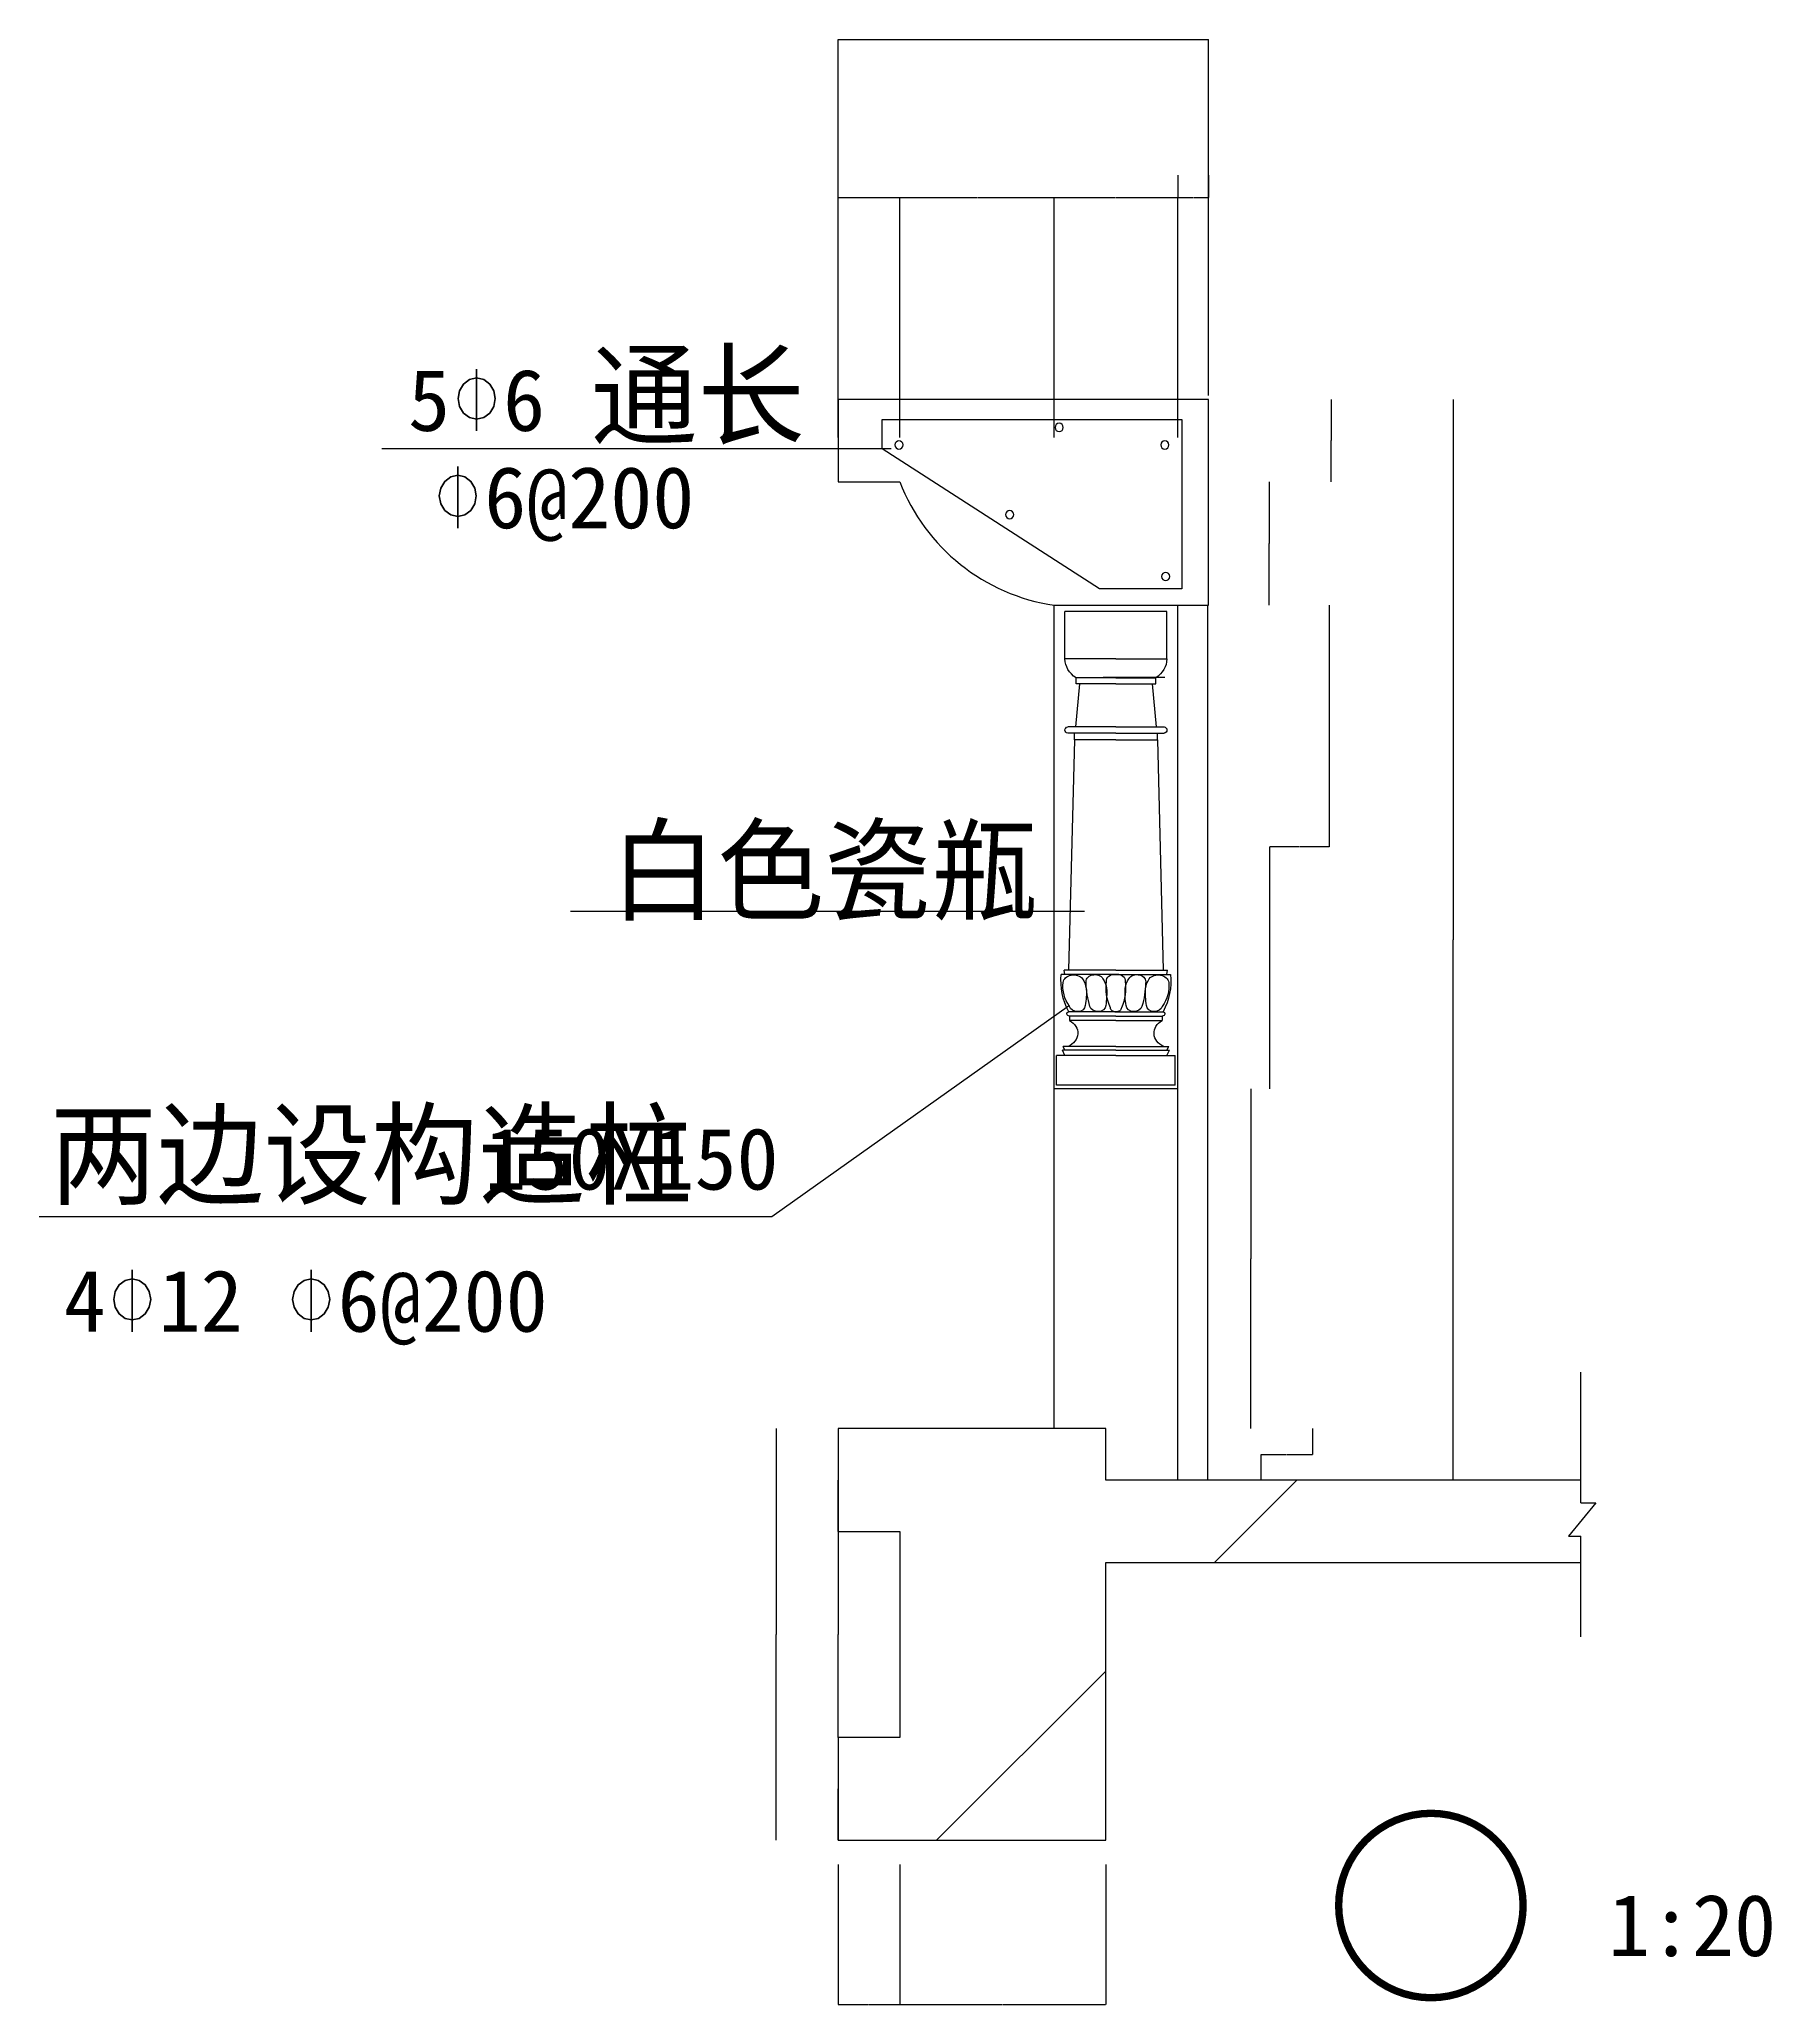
# Model space of a CAD drawing. Header units: metres. Extents: x 166751 to 175167, y 282564 to 292112.
import ezdxf

# ---------------------------------------------------------------- set-up
doc = ezdxf.new("R2010")
doc.units = ezdxf.units.M
for name, color, linetype in [('AXIS', 3, 'Continuous'), ('GJ-TEXT', 2, 'Continuous'), ('PUB_TEXT', 7, 'Continuous'), ('Z40', 11, 'Continuous')]:
    doc.layers.add(name, color=color, linetype=linetype)
doc.dimstyles.get("Standard").update_dxf_attribs({"dimtxt": 2.5, "dimasz": 2.5, "dimexe": 1.25, "dimexo": 0.625, "dimtad": 1, "dimcen": 2.5, "dimazin": 3, "dimtfac": 1, "dimtmove": 0, "dimatfit": 3})

# ---------------------------------------------------------------- blocks, each defined once
blk = doc.blocks.new('PZ1')
at = {"color": 31, "linetype": 'BYBLOCK'}
for p, q in [((-119, 585), (-119, 650)), ((-119, 650), (-9, 650)), ((-9, 585), (-9, 650)), ((-64, 585), (-119, 585)), ((-64, 585), (-9, 585)), ((-107, 551), (-107, 559)), ((-64, 559), (-107, 559)), ((-64, 559), (-21, 559)), ((-21, 551), (-21, 559)), ((-103.16, 551), (-107.46, 492)), ((-64, 551), (-107, 551)), ((-64, 551), (-21, 551)), ((-24.84, 551), (-20.54, 492)), ((-64, 492), (-116, 492)), ((-64, 492), (-12, 492)), ((-64, 483), (-116, 483)), ((-108.76, 474), (-115.15, 158)), ((-108.76, 474), (-108.76, 483)), ((-64, 474), (-108.76, 474)), ((-64, 483), (-12, 483)), ((-64, 474), (-19.24, 474)), ((-19.24, 474), (-19.24, 483)), ((-19.24, 474), (-12.85, 158)), ((-60.78, 152), (-122.94, 152)), ((-64, 158), (-119.73, 158)), ((-119, 152), (-119.73, 158)), ((-67.22, 152), (-5.06, 152)), ((-64, 158), (-8.27, 158)), ((-9, 152), (-8.27, 158)), ((-62.86, 101), (-114.89, 101)), ((-114, 95), (-114, 89)), ((-64, 95), (-114, 95)), ((-64, 89), (-114, 89)), ((-65.14, 101), (-13.11, 101)), ((-64, 95), (-14, 95)), ((-64, 89), (-14, 89)), ((-14, 95), (-14, 89)), ((-64, 48), (-121.73, 48)), ((-119, 41), (-121.73, 48)), ((-64, 53), (-121.07, 53)), ((-119, 48), (-121.07, 53)), ((-64, 53), (-6.93, 53)), ((-64, 48), (-6.27, 48)), ((-9, 48), (-6.93, 53)), ((-9, 41), (-6.27, 48)), ((-64, 41), (-128, 41)), ((-128, 0), (-128, 41)), ((-64, 41), (0, 41)), ((0, 0), (0, 41)), ((-128, 0), (0, 0))]:
    blk.add_line(p, q, dxfattribs=at)
for centre, radius, start, end in [((-83.37, 585.68), 35.64, 181.09, 228.46), ((-44.63, 585.68), 35.64, 311.54, 358.91), ((-114.22, 487.5), 4.84, 111.57, 248.43), ((-13.78, 487.5), 4.84, 291.57, 68.43), ((-13.67, 143.11), 109.64, 175.35, 202.59), ((-109.64, 140.13), 11.42, 32.44, 174.34), ((-86.69, 142.32), 9.54, 24.43, 192.44), ((-65.61, 143.65), 8.51, 79.1, 189.39), ((-62.39, 143.65), 8.51, 350.61, 100.9), ((-41.31, 142.32), 9.54, 347.56, 155.57), ((-18.36, 140.13), 11.42, 5.66, 147.56), ((-114.33, 143.11), 109.64, 337.41, 4.65), ((-64.16, 136.07), 57.07, 174.79, 209.17), ((-145.67, 125.09), 50.33, 9.34, 24.87), ((-241.68, 127.31), 145.8, 352.89, 2.34), ((36.4, 140.56), 132.4, 180.13, 194.12), ((-123.67, 125.09), 50.33, 9.34, 24.87), ((-219.68, 127.31), 145.8, 352.89, 2.34), ((9, 133.26), 83.49, 173.81, 198.87), ((-137, 133.26), 83.49, 341.13, 6.19), ((91.68, 127.31), 145.8, 177.66, 187.11), ((-4.33, 125.09), 50.33, 155.13, 170.66), ((-164.4, 140.56), 132.4, 345.88, 359.87), ((113.68, 127.31), 145.8, 177.66, 187.11), ((17.67, 125.09), 50.33, 155.13, 170.66), ((-63.84, 136.07), 57.07, 330.83, 5.21), ((-105.55, 109.68), 8.56, 189.56, 357.17), ((-83.55, 109.68), 8.56, 189.56, 357.17), ((-64.57, 106.4), 5.43, 181.52, 276.01), ((-63.43, 106.4), 5.43, 263.99, 358.48), ((-44.45, 109.68), 8.56, 182.83, 350.44), ((-22.45, 109.68), 8.56, 182.83, 350.44), ((-113.93, 98.08), 3.08, 108.27, 268.65), ((-126.83, 71.55), 21.65, 301.03, 53.68), ((-1.17, 71.55), 21.65, 126.32, 238.97), ((-14.07, 98.08), 3.08, 271.35, 71.73)]:
    blk.add_arc(centre, radius, start, end, dxfattribs=at)
blk = doc.blocks.new('_INDEX1')
blk.add_lwpolyline([(-0.5, 0, 0.04, 0.04, 1), (0.5, 0, 0.04, 0.04, 1)], format="xyseb", close=True)
blk = doc.blocks.new('*D1')
for p, q in [((173016.85, 289363.17), (173016.85, 288188.17)), ((172871.515, 288188.17), (172728.93, 288188.17)), ((172729.18, 287013.17), (172729.18, 288188.17)), ((173017.1, 288188.17), (172874.515, 288188.17))]:
    blk.add_line(p, q)
at = {"layer": 'Defpoints'}
for p in [(173016.85, 289363.17), (173016.85, 288188.17), (172729.18, 287013.17)]:
    blk.add_point(p, dxfattribs=at)
at = {"layer": 'AXIS', "insert": (172873.015, 288188.17), "char_height": 1, "attachment_point": 5}
blk.add_mtext('450', dxfattribs=at)
blk = doc.blocks.new('*D2')
for p, q in [((172636.11, 287012.17), (172636.11, 286187.17)), ((172635.86, 286187.17), (172635.61, 286187.17)), ((172636.11, 285362.17), (172636.11, 286187.17)), ((172636.11, 286187.17), (172636.11, 286187.17)), ((172636.36, 286187.17), (172636.61, 286187.17))]:
    blk.add_line(p, q)
at = {"layer": 'Defpoints'}
for p in [(172636.11, 287012.17), (172636.11, 286187.17), (172636.11, 285362.17)]:
    blk.add_point(p, dxfattribs=at)
at = {"layer": 'AXIS', "insert": (172636.11, 286188.295), "char_height": 1, "attachment_point": 5}
blk.add_mtext('350', dxfattribs=at)
blk = doc.blocks.new('*D3')
for p, q in [((172936.11, 285362.17), (172936.11, 285237.17)), ((172685.93, 285112.17), (172685.93, 285237.17)), ((172686.18, 285237.17), (172810.02, 285237.17)), ((172812.02, 285237.17), (172935.86, 285237.17))]:
    blk.add_line(p, q)
at = {"layer": 'Defpoints'}
for p in [(172936.11, 285362.17), (172685.93, 285237.17), (172685.93, 285112.17)]:
    blk.add_point(p, dxfattribs=at)
at = {"layer": 'AXIS', "insert": (172811.02, 285237.17), "char_height": 1, "attachment_point": 5}
blk.add_mtext('50', dxfattribs=at)
blk = doc.blocks.new('*D4')
for p, q in [((172725.81, 289962.17), (172725.81, 289662.17)), ((172725.56, 289662.17), (172725.31, 289662.17)), ((172725.81, 289362.17), (172725.81, 289662.17)), ((172725.81, 289662.17), (172725.81, 289662.17)), ((172726.06, 289662.17), (172726.31, 289662.17))]:
    blk.add_line(p, q)
at = {"layer": 'Defpoints'}
for p in [(172725.81, 289962.17), (172725.81, 289662.17), (172725.81, 289362.17)]:
    blk.add_point(p, dxfattribs=at)
at = {"layer": 'AXIS', "insert": (172725.81, 289663.295), "char_height": 1, "attachment_point": 5}
blk.add_mtext('120', dxfattribs=at)
blk = doc.blocks.new('*D5')
for p, q in [((170331.11, 285362.17), (170331.11, 284362.17)), ((170330.86, 284362.17), (170330.61, 284362.17)), ((170331.11, 283362.17), (170331.11, 284362.17)), ((170331.11, 284362.17), (170331.11, 284362.17)), ((170331.36, 284362.17), (170331.61, 284362.17))]:
    blk.add_line(p, q)
at = {"layer": 'Defpoints'}
for p in [(170331.11, 285362.17), (170331.11, 284362.17), (170331.11, 283362.17)]:
    blk.add_point(p, dxfattribs=at)
at = {"layer": 'AXIS', "insert": (170331.11, 284363.295), "char_height": 1, "attachment_point": 5}
blk.add_mtext('400', dxfattribs=at)
blk = doc.blocks.new('*D6')
for p, q in [((170631.11, 283862.17), (170631.11, 283612.17)), ((170630.86, 283612.17), (170630.61, 283612.17)), ((170631.11, 283362.17), (170631.11, 283612.17)), ((170631.11, 283612.17), (170631.11, 283612.17)), ((170631.36, 283612.17), (170631.61, 283612.17))]:
    blk.add_line(p, q)
at = {"layer": 'Defpoints'}
for p in [(170631.11, 283862.17), (170631.11, 283612.17), (170631.11, 283362.17)]:
    blk.add_point(p, dxfattribs=at)
at = {"layer": 'AXIS', "insert": (170631.11, 283613.295), "char_height": 1, "attachment_point": 5}
blk.add_mtext('100', dxfattribs=at)
blk = doc.blocks.new('*D7')
for p, q in [((170631.11, 284862.17), (170631.11, 284362.17)), ((170630.86, 284362.17), (170630.61, 284362.17)), ((170631.11, 283862.17), (170631.11, 284362.17)), ((170631.11, 284362.17), (170631.11, 284362.17)), ((170631.36, 284362.17), (170631.61, 284362.17))]:
    blk.add_line(p, q)
at = {"layer": 'Defpoints'}
for p in [(170631.11, 284862.17), (170631.11, 284362.17), (170631.11, 283862.17)]:
    blk.add_point(p, dxfattribs=at)
at = {"layer": 'AXIS', "insert": (170631.11, 284363.295), "char_height": 1, "attachment_point": 5}
blk.add_mtext('200 ', dxfattribs=at)
blk = doc.blocks.new('*D8')
for p, q in [((170931.11, 283244.43), (170931.11, 282564.2)), ((171931.11, 283244.43), (171931.11, 282564.2)), ((170931.36, 282564.2), (171429.11, 282564.2)), ((171433.11, 282564.2), (171930.86, 282564.2))]:
    blk.add_line(p, q)
at = {"layer": 'Defpoints'}
for p in [(170931.11, 283244.43), (171931.11, 283244.43), (170931.11, 282564.2)]:
    blk.add_point(p, dxfattribs=at)
at = {"layer": 'AXIS', "insert": (171431.11, 282564.2), "char_height": 1, "attachment_point": 5}
blk.add_mtext('200 ', dxfattribs=at)
blk = doc.blocks.new('*D9')
for p, q in [((170631.11, 283244.43), (170631.11, 282564.2)), ((170931.11, 283244.43), (170931.11, 282564.2)), ((170631.36, 282564.2), (170779.61, 282564.2)), ((170782.61, 282564.2), (170930.86, 282564.2))]:
    blk.add_line(p, q)
at = {"layer": 'Defpoints'}
for p in [(170631.11, 283244.43), (170931.11, 283244.43), (170631.11, 282564.2)]:
    blk.add_point(p, dxfattribs=at)
at = {"layer": 'AXIS', "insert": (170781.11, 282564.2), "char_height": 1, "attachment_point": 5}
blk.add_mtext('60 ', dxfattribs=at)
blk = doc.blocks.new('*D10')
for p, q in [((170631.11, 285362.17), (170631.11, 285112.17)), ((170630.86, 285112.17), (170630.61, 285112.17)), ((170631.11, 284862.17), (170631.11, 285112.17)), ((170631.11, 285112.17), (170631.11, 285112.17)), ((170631.36, 285112.17), (170631.61, 285112.17))]:
    blk.add_line(p, q)
at = {"layer": 'Defpoints'}
for p in [(170631.11, 285362.17), (170631.11, 285112.17), (170631.11, 284862.17)]:
    blk.add_point(p, dxfattribs=at)
at = {"layer": 'AXIS', "insert": (170631.11, 285113.295), "char_height": 1, "attachment_point": 5}
blk.add_mtext('100', dxfattribs=at)
blk = doc.blocks.new('*D11')
for p, q in [((170931.11, 290177.79), (170931.11, 291342.66)), ((170931.36, 291342.66), (171304.61, 291342.66)), ((171307.61, 291342.66), (171680.86, 291342.66)), ((171681.11, 290177.79), (171681.11, 291342.66))]:
    blk.add_line(p, q)
at = {"layer": 'Defpoints'}
for p in [(170931.11, 291342.66), (170931.11, 290177.79), (171681.11, 290177.79)]:
    blk.add_point(p, dxfattribs=at)
at = {"layer": 'AXIS', "insert": (171306.11, 291342.66), "char_height": 1, "attachment_point": 5}
blk.add_mtext('150', dxfattribs=at)
blk = doc.blocks.new('*D12')
for p, q in [((170631.11, 290177.79), (170631.11, 291342.66)), ((170631.36, 291342.66), (170780.11, 291342.66)), ((170782.11, 291342.66), (170930.86, 291342.66)), ((170931.11, 290177.79), (170931.11, 291342.66))]:
    blk.add_line(p, q)
at = {"layer": 'Defpoints'}
for p in [(170631.11, 291342.66), (170631.11, 290177.79), (170931.11, 290177.79)]:
    blk.add_point(p, dxfattribs=at)
at = {"layer": 'AXIS', "insert": (170781.11, 291342.66), "char_height": 1, "attachment_point": 5}
blk.add_mtext('60', dxfattribs=at)
blk = doc.blocks.new('*D13')
for p, q in [((170631.11, 290382), (170631.11, 292111.02)), ((170631.36, 292111.02), (171529.61, 292111.02)), ((171532.61, 292111.02), (172430.86, 292111.02)), ((172431.11, 290382), (172431.11, 292111.02))]:
    blk.add_line(p, q)
at = {"layer": 'Defpoints'}
for p in [(170631.11, 292111.02), (170631.11, 290382), (172431.11, 290382)]:
    blk.add_point(p, dxfattribs=at)
at = {"layer": 'AXIS', "insert": (171531.11, 292111.02), "char_height": 1, "attachment_point": 5}
blk.add_mtext('360', dxfattribs=at)
blk = doc.blocks.new('*D14')
for p, q in [((171681.11, 290177.79), (171681.11, 291342.66)), ((171681.36, 291342.66), (171979.61, 291342.66)), ((171982.61, 291342.66), (172280.86, 291342.66)), ((172281.11, 290177.79), (172281.11, 291342.66))]:
    blk.add_line(p, q)
at = {"layer": 'Defpoints'}
for p in [(171681.11, 291342.66), (171681.11, 290177.79), (172281.11, 290177.79)]:
    blk.add_point(p, dxfattribs=at)
at = {"layer": 'AXIS', "insert": (171981.11, 291342.66), "char_height": 1, "attachment_point": 5}
blk.add_mtext('120', dxfattribs=at)
blk = doc.blocks.new('*D15')
for p, q in [((172281.11, 291452.11), (172281.11, 291342.66)), ((172431.11, 291452.11), (172431.11, 291342.66)), ((172281.36, 291342.66), (172355.11, 291342.66)), ((172357.11, 291342.66), (172430.86, 291342.66))]:
    blk.add_line(p, q)
at = {"layer": 'Defpoints'}
for p in [(172281.11, 291452.11), (172431.11, 291452.11), (172281.11, 291342.66)]:
    blk.add_point(p, dxfattribs=at)
at = {"layer": 'AXIS', "insert": (172356.11, 291342.66), "char_height": 1, "attachment_point": 5}
blk.add_mtext('30', dxfattribs=at)
blk = doc.blocks.new('*D16')
for p, q in [((173618.82, 290362.17), (173618.82, 287737.17)), ((173618.57, 287737.17), (173618.32, 287737.17)), ((173618.82, 285112.17), (173618.82, 287737.17)), ((173618.82, 287737.17), (173618.82, 287737.17)), ((173619.07, 287737.17), (173619.32, 287737.17))]:
    blk.add_line(p, q)
at = {"layer": 'Defpoints'}
for p in [(173618.82, 290362.17), (173618.82, 287737.17), (173618.82, 285112.17)]:
    blk.add_point(p, dxfattribs=at)
at = {"layer": 'AXIS', "insert": (173618.82, 287738.295), "char_height": 1, "attachment_point": 5}
blk.add_mtext('1050', dxfattribs=at)
blk = doc.blocks.new('*D17')
for p, q in [((173025.81, 290362.17), (173025.81, 290162.17)), ((173025.56, 290162.17), (173025.31, 290162.17)), ((173025.81, 289962.17), (173025.81, 290162.17)), ((173025.81, 290162.17), (173025.81, 290162.17)), ((173026.06, 290162.17), (173026.31, 290162.17))]:
    blk.add_line(p, q)
at = {"layer": 'Defpoints'}
for p in [(173025.81, 290362.17), (173025.81, 290162.17), (173025.81, 289962.17)]:
    blk.add_point(p, dxfattribs=at)
at = {"layer": 'AXIS', "insert": (173025.81, 290163.295), "char_height": 1, "attachment_point": 5}
blk.add_mtext('80 ', dxfattribs=at)

msp = doc.modelspace()

# ---------------------------------------------------------------- hatches: boundary and pattern name
h = msp.add_hatch()
h.set_pattern_fill('AN33C', scale=1000)
h.set_pattern_definition([(45, (0, 0), (-2245.064, 2245.064), [])])
h.paths.add_polyline_path([(170931.11, 283862.17), (170631.11, 283862.17), (170631.11, 283362.17), (171931.11, 283362.17), (171931.11, 284712.17), (174238.79, 284712.17), (174238.79, 284839.3), (174180.1, 284839.3), (174311.56, 285001.26), (174238.79, 285001.26), (174238.79, 285112.17), (171931.11, 285112.17), (171931.11, 285362.17), (170631.11, 285362.17), (170631.11, 284862.17), (170931.11, 284862.17)])
h = msp.add_hatch()
h.set_pattern_fill('ANSI31', scale=2000)
h.paths.add_polyline_path([(170931.11, 283862.17), (170631.11, 283862.17), (170631.11, 283362.17), (171931.11, 283362.17), (171931.11, 284712.17), (174238.79, 284712.17), (174238.79, 284839.3), (174180.1, 284839.3), (174311.56, 285001.26), (174238.79, 285001.26), (174238.79, 285112.17), (171931.11, 285112.17), (171931.11, 285362.17), (170631.11, 285362.17), (170631.11, 284862.17), (170931.11, 284862.17)])
at = {"layer": 'Z40'}
h = msp.add_hatch(dxfattribs=at)
h.set_pattern_fill('ANSI31', scale=2000)
h.paths.add_polyline_path([(172281.11, 287012.17), (171681.11, 287012.17), (171681.11, 285362.17), (171931.11, 285362.17), (171931.11, 285112.17), (172281.11, 285112.17)])

# ---------------------------------------------------------------- linework, layer by layer
for p, q in [((170888.73, 290122.71), (168415.16, 290122.71)), ((171681.11, 287012.17), (171681.11, 289362.17)), ((172281.11, 287012.17), (172281.11, 289362.17)), ((172426.09, 289362.17), (172426.09, 285112.17)), ((171829, 287873.72), (169331, 287873.72)), ((171756.01, 287418.3), (170309.08, 286391.85)), ((172281.11, 287012.17), (171681.11, 287012.17)), ((170309.08, 286391.85), (166750.68, 286391.85)), ((174238.79, 285001.26), (174238.79, 285635.7)), ((174311.56, 285001.26), (174180.1, 284839.3)), ((174238.79, 285001.26), (174311.56, 285001.26)), ((174180.1, 284839.3), (174238.79, 284839.3)), ((174238.79, 284351.41), (174238.79, 284839.3))]:
    msp.add_line(p, q)
msp.add_lwpolyline([(170845.17, 290122.71), (170845.17, 290122.71), (170845.17, 290264.86), (172300.39, 290264.86), (172300.39, 289442.74), (172300.39, 289442.74), (171901.88, 289442.74), (170845.17, 290122.71)])
for points in [[(171685.27, 290226.06, 1), (171725.27, 290226.06, 1)], [(170906.96, 290141.16, 1), (170946.96, 290141.16, 1)], [(172198.38, 290141.16, 1), (172238.38, 290141.16, 1)], [(171444.8, 289802.33, 1), (171484.8, 289802.33, 1)], [(172202.27, 289501.94, 1), (172242.27, 289501.94, 1)]]:
    msp.add_lwpolyline(points, format="xyb", close=True)
at = {"layer": 'GJ-TEXT'}
msp.add_line((171918.29, 289012.17), (172218.29, 289012.17), dxfattribs=at)
at = {"layer": 'Z40'}
for p, q in [((171681.11, 285362.17), (171681.11, 287012.17)), ((172281.11, 285112.17), (172281.11, 287012.17))]:
    msp.add_line(p, q, dxfattribs=at)
msp.add_lwpolyline([(172218.29, 290362.17), (170631.11, 290362.17), (170631.11, 289962.17), (170931.11, 289962.17, 0.27), (171681.11, 289362.17), (172431.11, 289362.17), (172431.11, 290362.17), (170687.29, 290362.17)], format="xyb", dxfattribs=at)
msp.add_lwpolyline([(174238.79, 285112.17), (171931.11, 285112.17), (171931.11, 285362.17), (170631.11, 285362.17), (170631.11, 284862.17), (170931.11, 284862.17), (170931.11, 283862.17), (170631.11, 283862.17), (170631.11, 283362.17), (171931.11, 283362.17), (171931.11, 284712.17), (174238.79, 284712.17)], dxfattribs=at)

# ---------------------------------------------------------------- block references
at = {"layer": 'PUB_TEXT', "xscale": 896, "yscale": 896, "zscale": 896}
msp.add_blockref('_INDEX1', (173511.01, 283045.28), dxfattribs=at)
at = {"layer": 'Z40', "xscale": -4.5, "yscale": 3.54, "zscale": 5.75}
msp.add_blockref('PZ1', (171692.74, 287030.24), dxfattribs=at)

# ---------------------------------------------------------------- texts
for s, height, p in [('通长', 400, (169428.76, 290182.8)), ('5%%1306', 300, (168542.45, 290209.25)), ('%%1306@200', 300, (168655.07, 289736.34)), ('白色瓷瓶', 400, (169523.54, 287873.72)), ('两边设构造柱 ', 400, (166801.51, 286493.46)), ('150X150', 300, (168913.34, 286523.58)), ('4%%13012 %%1306@200', 300, (166869.29, 285832.99)), ('1:20', 300, (174371.91, 282799.69))]:
    msp.add_text(s, height=height).set_placement(p)

# ---------------------------------------------------------------- dimensions: what is measured, and where the dimension line sits
at = {"layer": 'AXIS'}
for base, p1, p2, text, picture, middle in [((170631.11, 292111.02), (170631.11, 290382), (172431.11, 290382), '360', '*D13', (171531.11, 292111.02)), ((172281.11, 291342.66), (172281.11, 291452.11), (172431.11, 291452.11), '30', '*D15', (172356.11, 291342.66)), ((170631.11, 291342.66), (170631.11, 290177.79), (170931.11, 290177.79), '60', '*D12', (170781.11, 291342.66)), ((170931.11, 291342.66), (170931.11, 290177.79), (171681.11, 290177.79), '150', '*D11', (171306.11, 291342.66)), ((171681.11, 291342.66), (171681.11, 290177.79), (172281.11, 290177.79), '120', '*D14', (171981.11, 291342.66)), ((173025.81, 290162.17), (173025.81, 289962.17), (173025.81, 290362.17), '80 ', '*D17', (173025.81, 290163.295)), ((173618.82, 287737.17), (173618.82, 285112.17), (173618.82, 290362.17), '1050', '*D16', (173618.82, 287738.295)), ((172725.81, 289662.17), (172725.81, 289962.17), (172725.81, 289362.17), '120', '*D4', (172725.81, 289663.295)), ((173016.85, 288188.17), (173016.85, 289363.17), (172729.18, 287013.17), '450', '*D1', (172873.015, 288188.17)), ((172636.11, 286187.17), (172636.11, 285362.17), (172636.11, 287012.17), '350', '*D2', (172636.11, 286188.295)), ((170331.11, 284362.17), (170331.11, 283362.17), (170331.11, 285362.17), '400', '*D5', (170331.11, 284363.295)), ((170631.11, 285112.17), (170631.11, 284862.17), (170631.11, 285362.17), '100', '*D10', (170631.11, 285113.295)), ((172685.93, 285237.17), (172685.93, 285112.17), (172936.11, 285362.17), '50', '*D3', (172811.02, 285237.17)), ((170631.11, 284362.17), (170631.11, 283862.17), (170631.11, 284862.17), '200 ', '*D7', (170631.11, 284363.295)), ((170631.11, 283612.17), (170631.11, 283362.17), (170631.11, 283862.17), '100', '*D6', (170631.11, 283613.295)), ((170631.11, 282564.2), (170631.11, 283244.43), (170931.11, 283244.43), '60 ', '*D9', (170781.11, 282564.2)), ((170931.11, 282564.2), (170931.11, 283244.43), (171931.11, 283244.43), '200 ', '*D8', (171431.11, 282564.2))]:
    dim = msp.add_linear_dim(base=base, p1=p1, p2=p2, text=text, dimstyle='Standard', dxfattribs=at)
    dim.commit()
    dim.dimension.update_dxf_attribs({"geometry": picture, "text_midpoint": middle})

doc.saveas('drawing.dxf')
